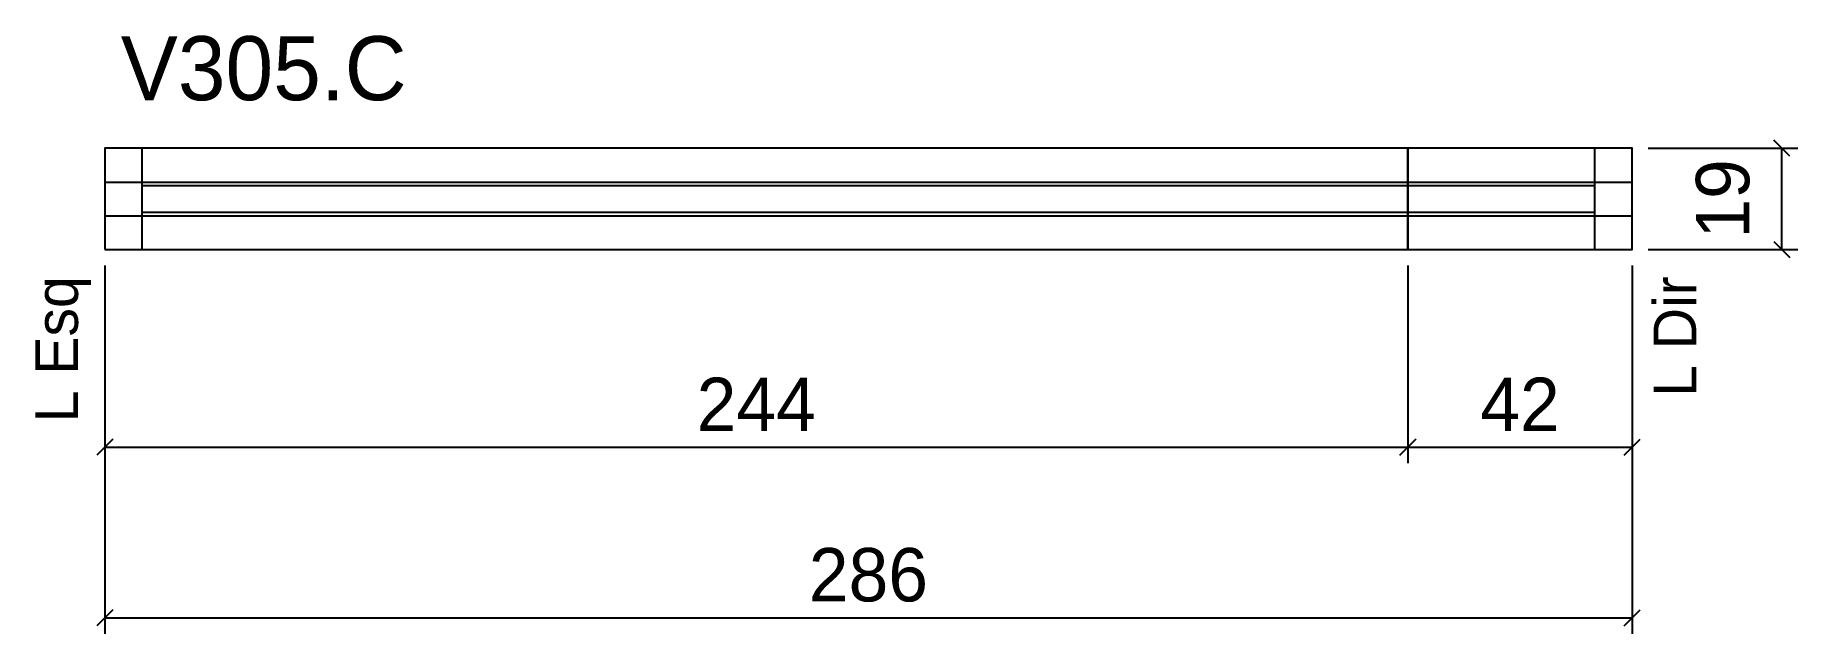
# Model space of a CAD drawing. Extents: x -13 to 317, y -72 to 40.
import ezdxf
from ezdxf.enums import TextEntityAlignment as Align

# ---------------------------------------------------------------- set-up
doc = ezdxf.new("R2010")
doc.units = 0
for name, color, linetype in [('5', 5, 'Continuous'), ('COTA', 241, 'Continuous'), ('NOMENCLATURA', 7, 'Continuous'), ('Painéis', 200, 'Continuous'), ('SARR_2.2x7', 40, 'Continuous')]:
    doc.layers.add(name, color=color, linetype=linetype)
doc.dimstyles.new('PAINEL', dxfattribs={"dimtxt": 10, "dimasz": 3, "dimexe": 3, "dimexo": 3, "dimgap": 3, "dimtad": 1, "dimblk": 'OBLIQUE', "dimblk1": 'OBLIQUE', "dimcen": 2.5, "dimclrd": 4, "dimclre": 4, "dimclrt": 240, "dimazin": 3, "dimtfac": 1, "dimtmove": 0, "dimatfit": 3})

# ---------------------------------------------------------------- blocks, each defined once
blk = doc.blocks.new('_OBLIQUE')
at = {"color": 0, "linetype": 'BYBLOCK'}
blk.add_line((-0.5, -0.5), (0.5, 0.5), dxfattribs=at)

msp = doc.modelspace()

# ---------------------------------------------------------------- linework, layer by layer
at = {"layer": 'Painéis'}
for p, q in [((244, 0), (244, 19)), ((0, 12.667), (244, 12.667)), ((244, 12.667), (286, 12.667)), ((0, 6.333), (244, 6.333)), ((244, 6.333), (286, 6.333))]:
    msp.add_line(p, q, dxfattribs=at)
for points in [[(0, 0), (244, 0), (244, 19), (0, 19)], [(244, 0), (286, 0), (286, 19), (244, 19)]]:
    msp.add_lwpolyline(points, close=True, dxfattribs=at)
at = {"layer": 'SARR_2.2x7'}
for p, q in [((7, 0), (7, 19)), ((279, 0), (279, 19)), ((7, 12), (279, 12)), ((7, 7), (279, 7))]:
    msp.add_line(p, q, dxfattribs=at)

# ---------------------------------------------------------------- texts
at = {"layer": '5'}
for s, p in [('L Esq', (-5, -5)), ('L Dir', (298, -5))]:
    msp.add_text(s, height=8, rotation=90, dxfattribs=at).set_placement(p, align=Align.RIGHT)
at = {"layer": 'NOMENCLATURA'}
msp.add_text('V305.C', height=12, dxfattribs=at).set_placement((3, 28))

# ---------------------------------------------------------------- dimensions: what is measured, and where the dimension line sits
at = {"layer": 'COTA'}
msp.add_linear_dim(base=(314, 0), p1=(286, 0), p2=(286, 19), angle=90, dimstyle='PAINEL', dxfattribs=at).render()
for base, p1, p2 in [((0, -37), (0, 0), (244, 0)), ((0, -69), (0, 0), (286, 0)), ((244, -37), (244, 0), (286, 0))]:
    msp.add_linear_dim(base=base, p1=p1, p2=p2, dimstyle='PAINEL', dxfattribs=at).render()

doc.saveas('drawing.dxf')
